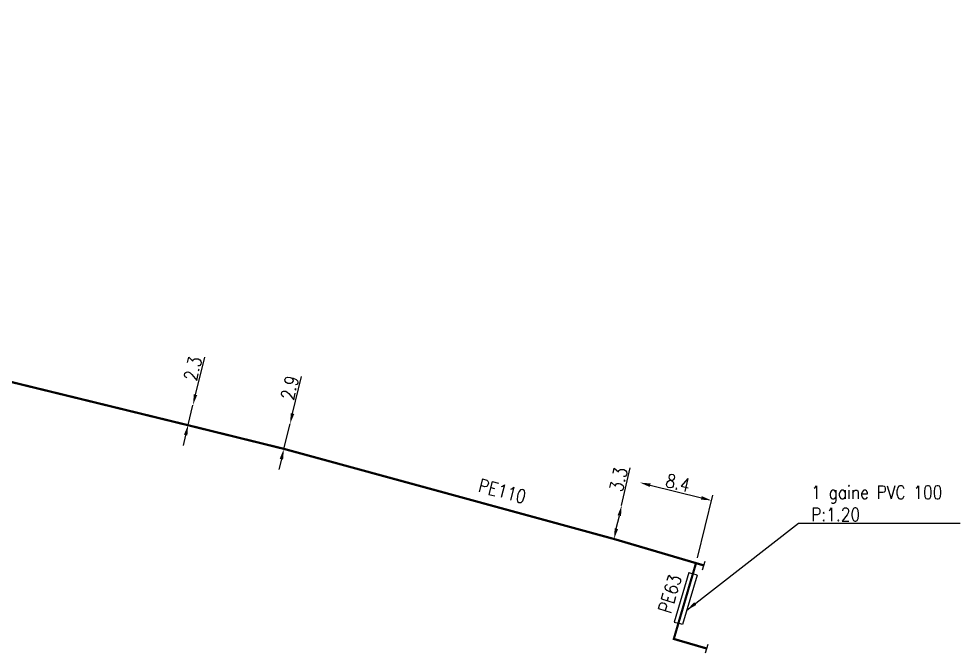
# Model space of a CAD drawing. Header units: millimetres. Extents: x 110000 to 110971, y 128118 to 129006.
# Drawn here: x 110634.7 to 110741, y 128522.9 to 128594.6 of the extents above; entities that cross this region are included whole.
import ezdxf
from ezdxf.enums import TextEntityAlignment as Align

# ---------------------------------------------------------------- set-up
doc = ezdxf.new("R2010")
doc.units = ezdxf.units.MM
doc.linetypes.add('L_100_PE', pattern=[14, 10, -1.5, 1, -1.5])
doc.layers.get('0').update_dxf_attribs({"linetype": 'CONTINUOUS'})
for name, color, linetype in [('L_140', 3, 'CONTINUOUS'), ('L_340', 7, 'CONTINUOUS'), ('L_400', 7, 'CONTINUOUS')]:
    doc.layers.add(name, color=color, linetype=linetype)
doc.styles.get("Standard").update_dxf_attribs({"font": 'romans.shx', "width": 0.85})
doc.dimstyles.get("Standard").update_dxf_attribs({"dimtxt": 1.5, "dimasz": 1.2, "dimexe": 0.625, "dimexo": 0.625, "dimgap": 0.25, "dimtad": 1, "dimdec": 1, "dimzin": 0, "dimdsep": 46, "dimtxsty": 'Standard', "dimcen": -0.5, "dimadec": 0, "dimazin": 0, "dimtfac": 1, "dimtdec": 1, "dimtmove": 0, "dimatfit": 3, "dimfxl": 1, "dimtolj": 1, "dimtzin": 0, "dimarcsym": 0})

# ---------------------------------------------------------------- blocks, each defined once
blk = doc.blocks.new('*D390')
at = {"layer": 'L_140', "color": 0, "linetype": 'Continuous', "lineweight": -2, "transparency": 16777216}
for p, q in [((110654.7, 128552.1), (110655.74, 128556.35)), ((110653.87, 128548.7), (110654.41, 128550.93)), ((110653.58, 128547.53), (110653.3, 128546.37))]:
    blk.add_line(p, q, dxfattribs=at)
at = {"layer": 'L_140', "color": 0, "linetype": 'Continuous', "transparency": 16777216}
for points in [[(110654.51, 128552.15), (110654.89, 128552.05), (110654.41, 128550.93)], [(110653.39, 128547.58), (110653.78, 128547.49), (110653.87, 128548.7)]]:
    blk.add_solid(points, dxfattribs=at)
at = {"layer": 'L_140', "color": 0, "linetype": 'Continuous', "transparency": 16777216, "insert": (110654.39, 128555.04), "char_height": 1.5, "attachment_point": 5, "rotation": 76.2663}
blk.add_mtext('\\A1;2.3', dxfattribs=at)
blk = doc.blocks.new('*D391')
at = {"layer": 'L_140', "color": 0, "linetype": 'Continuous', "lineweight": -2, "transparency": 16777216}
for p, q in [((110665.66, 128549.96), (110666.68, 128554.15)), ((110664.68, 128545.98), (110665.37, 128548.8)), ((110664.4, 128544.81), (110664.11, 128543.65))]:
    blk.add_line(p, q, dxfattribs=at)
at = {"layer": 'L_140', "color": 0, "linetype": 'Continuous', "transparency": 16777216}
for points in [[(110665.46, 128550.01), (110665.85, 128549.92), (110665.37, 128548.8)], [(110664.2, 128544.86), (110664.59, 128544.77), (110664.68, 128545.98)]]:
    blk.add_solid(points, dxfattribs=at)
at = {"layer": 'L_140', "color": 0, "linetype": 'Continuous', "transparency": 16777216, "insert": (110665.34, 128552.88), "char_height": 1.5, "attachment_point": 5, "rotation": 76.2663}
blk.add_mtext('\\A1;2.9', dxfattribs=at)
blk = doc.blocks.new('*D392')
at = {"layer": 'L_140', "color": 0, "linetype": 'Continuous', "lineweight": -2, "transparency": 16777216}
for p, q in [((110702.82, 128539.59), (110703.79, 128543.85)), ((110702.22, 128536.97), (110702.56, 128538.42))]:
    blk.add_line(p, q, dxfattribs=at)
at = {"layer": 'L_140', "color": 0, "linetype": 'Continuous', "transparency": 16777216}
for points in [[(110702.36, 128538.47), (110702.75, 128538.38), (110702.82, 128539.59)], [(110702.03, 128537.01), (110702.42, 128536.92), (110701.96, 128535.8)]]:
    blk.add_solid(points, dxfattribs=at)
at = {"layer": 'L_140', "color": 0, "linetype": 'Continuous', "transparency": 16777216, "insert": (110702.47, 128542.53), "char_height": 1.5, "attachment_point": 5, "rotation": 77.1548}
blk.add_mtext('\\A1;3.3', dxfattribs=at)
blk = doc.blocks.new('*D393')
at = {"layer": 'L_140', "color": 0, "linetype": 'Continuous', "lineweight": -2, "transparency": 16777216}
for p, q in [((110706.04, 128541.88), (110711.82, 128540.44)), ((110711.38, 128533.68), (110713.13, 128540.76))]:
    blk.add_line(p, q, dxfattribs=at)
at = {"layer": 'L_140', "color": 0, "linetype": 'Continuous', "transparency": 16777216}
for points in [[(110706.09, 128542.07), (110705.99, 128541.68), (110704.88, 128542.17)], [(110711.87, 128540.64), (110711.77, 128540.25), (110712.98, 128540.15)]]:
    blk.add_solid(points, dxfattribs=at)
at = {"layer": 'L_140', "color": 0, "linetype": 'Continuous', "transparency": 16777216, "insert": (110709.17, 128542.13), "char_height": 1.5, "attachment_point": 5, "rotation": 346.0498}
blk.add_mtext('\\A1;8.4', dxfattribs=at)
blk = doc.blocks.new('L_340_07')
at = {"color": 0, "linetype": 'Continuous', "const_width": 0.25, "flags": 128}
blk.add_lwpolyline([(0, 0), (0.35, 0)], dxfattribs=at)
at = {"color": 0, "linetype": 'Continuous', "flags": 128}
blk.add_lwpolyline([(0.35, -0.5), (0.35, 0.5)], dxfattribs=at)
at = {"color": 0, "linetype": 'Continuous', "width": 0.75, "flags": 3}
for tag, p in [('DEF_LEG', (0.72, -3.47)), ('DEF_COUP', (0.72, -5.97)), ('DEF_TYPE', (0.72, -8.47))]:
    blk.add_attdef(tag, text='', height=1.2, dxfattribs=at).set_placement(p, align=Align.MIDDLE)

msp = doc.modelspace()

# ---------------------------------------------------------------- linework, layer by layer
at = {"layer": 'L_140', "linetype": 'L_100_PE', "flags": 128}
msp.add_lwpolyline([(110711.77, 128532.91, 0.25, 0.25, 0), (110701.96, 128535.8, 0.25, 0.25, 0), (110664.68, 128545.98, 0.25, 0.25, 0), (110653.86, 128548.65, 0.25, 0.25, 0), (110625.36, 128555.62, 0.25, 0.25, 0), (110598.5, 128561.36, 0.25, 0.25, 0), (110572.68, 128568.07, 0.25, 0.25, 0), (110556.62, 128571.31, 0.25, 0.25, 0), (110537.1, 128575.95, 0.25, 0.25, 0), (110528.53, 128578.01, 0.25, 0.25, 0), (110521.46, 128579.46, 0.25, 0.25, 0), (110498.12, 128585.41, 0.25, 0.25, 0), (110485.15, 128589.46, 0.25, 0.25, 0), (110479.18, 128590.92, 0.25, 0.25, 0), (110475.9, 128591.86, 0.25, 0.25, -0.403082), (110475.55, 128592.46, 0.25, 0.25, 0), (110475.77, 128593.21, 0.25, 0.25, 0), (110476.02, 128594.01, 0.25, 0.25, 0.414986), (110475.88, 128594.28, 0.25, 0.25, 0), (110475.41, 128594.43, 0, 0, 0)], format="xyseb", dxfattribs=at)
at = {"layer": 'L_140', "linetype": 'L_100_PE', "const_width": 0.25, "flags": 128}
msp.add_lwpolyline([(110711.22, 128533.08), (110708.71, 128524.51), (110712.11, 128523.52)], dxfattribs=at)
at = {"layer": 'L_400', "color": 7, "linetype": 'CONTINUOUS'}
for p, q in [((110710.39, 128532), (110708.75, 128526.42)), ((110711.35, 128531.72), (110709.71, 128526.14)), ((110710.39, 128532), (110710.87, 128531.86)), ((110711.35, 128531.72), (110710.87, 128531.86)), ((110708.75, 128526.42), (110709.23, 128526.28)), ((110709.71, 128526.14), (110709.23, 128526.28))]:
    msp.add_line(p, q, dxfattribs=at)

# ---------------------------------------------------------------- block references
at = {"layer": 'L_340'}
for p, rotation in [((110711.77, 128532.91), 343.5972342860655), ((110712.11, 128523.52), 343.6656963275532)]:
    msp.add_blockref('L_340_07', p, dxfattribs=dict(at, rotation=rotation))

# ---------------------------------------------------------------- texts
at = {"layer": 'L_140', "linetype": 'Continuous', "width": 0.85}
for s, rotation, p in [('PE110', 344.9138, (110689.34, 128541.21)), ('PE63', 72.8969, (110708.27, 128529.61))]:
    msp.add_text(s, height=1.5, rotation=rotation, dxfattribs=at).set_placement(p, align=Align.MIDDLE)
at = {"layer": 'L_400', "linetype": 'Continuous', "insert": (110724.23, 128537.82), "char_height": 1.5, "width": 17.6779, "attachment_point": 7}
msp.add_mtext('1 gaine PVC 100\\PP:1.20', dxfattribs=at)

# ---------------------------------------------------------------- dimensions: what is measured, and where the dimension line sits
at = {"layer": 'L_140', "linetype": 'Continuous'}
for base, p1, p2, angle, picture, middle in [((110654.41, 128550.93), (110653.87, 128548.7), (110654.41, 128550.93), 256.2663, '*D390', (110655.36, 128554.81)), ((110665.37, 128548.8), (110664.68, 128545.98), (110665.37, 128548.8), 256.2663, '*D391', (110666.31, 128552.64)), ((110712.982, 128540.1526), (110704.876, 128542.1661), (110711.2244, 128533.077), 346.0498, '*D393', (110708.929, 128541.1594))]:
    dim = msp.add_linear_dim(base=base, p1=p1, p2=p2, angle=angle, dimstyle='Standard', dxfattribs=at)
    dim.commit()
    dim.dimension.update_dxf_attribs({"geometry": picture, "text_midpoint": middle, "dimtype": 160})
dim = msp.add_linear_dim(base=(110702.82, 128539.59), p1=(110701.96, 128535.8), p2=(110702.82, 128539.59), angle=257.1548, text='3.3', dimstyle='Standard', dxfattribs=at)
dim.commit()
dim.dimension.update_dxf_attribs({"geometry": '*D392', "text_midpoint": (110703.44, 128542.31), "dimtype": 160})

# ---------------------------------------------------------------- leaders
at = {"layer": 'L_400', "linetype": 'Continuous', "annotation_type": 0, "has_hookline": 1, "hookline_direction": 0, "text_width": 16.82}
msp.add_leader([(110710.18, 128527.76), (110722.78, 128537.57), (110723.98, 128537.57)], dimstyle='Standard', override={"dimgap": 0.25, "dimtad": 1}, dxfattribs=at)

doc.saveas('drawing.dxf')
